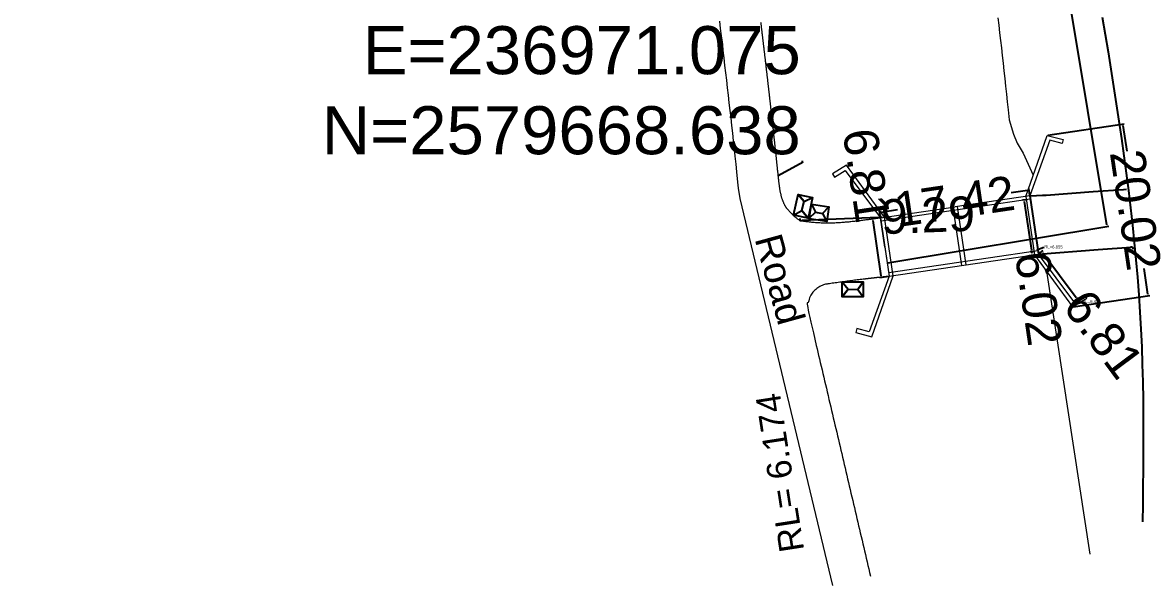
# Model space of a CAD drawing. Header units: millimetres. Extents: x 234588 to 238075, y 2578744 to 2579543.
# Drawn here: x 234842.9 to 234973.2, y 2578744.4 to 2578809.3 of the extents above; entities that cross this region are included whole.
import ezdxf

# ---------------------------------------------------------------- set-up
doc = ezdxf.new("R2010")
doc.units = ezdxf.units.MM
doc.header["$MEASUREMENT"] = 0
doc.header["$PDMODE"] = 98
doc.header["$PDSIZE"] = 0.5
for name, color, linetype in [('Boundary', 6, 'Continuous'), ('COORDINATES', 7, 'Continuous'), ('Features', 5, 'Continuous'), ('Points-NUM', 4, 'Continuous'), ('RL', 7, 'Continuous'), ('Void', 2, 'Continuous')]:
    doc.layers.add(name, color=color, linetype=linetype)
doc.layers.add('EP', color=1, linetype='Continuous', lineweight=30)
doc.styles.get("Standard").update_dxf_attribs({"font": 'arial.ttf'})
doc.dimstyles.get("Standard").update_dxf_attribs({"dimtxt": 4, "dimasz": 0.18, "dimexe": 0.18, "dimexo": 0.0625, "dimgap": 0.09, "dimtad": 0, "dimzin": 0, "dimdsep": 46, "dimtxsty": 'Standard', "dimcen": 0.09, "dimadec": 0, "dimazin": 0, "dimtfac": 1, "dimtofl": 0, "dimtmove": 0, "dimatfit": 3, "dimfxl": 1, "dimtolj": 1, "dimtzin": 0, "dimarcsym": 0})

# ---------------------------------------------------------------- blocks, each defined once
blk = doc.blocks.new('*D17')
at = {"layer": 'Defpoints', "color": 0}
for p in [(234959.16, 2578790), (234959.26, 2578789.35), (234942.02, 2578786.79)]:
    blk.add_point(p, dxfattribs=at)
at = {"layer": 'EP', "color": 0, "lineweight": -2}
for p, q in [((234959.25, 2578789.41), (234959.14, 2578790.18)), ((234958.99, 2578789.97), (234957.1, 2578789.69)), ((234942.02, 2578786.85), (234941.9, 2578787.62)), ((234942.11, 2578787.47), (234943.99, 2578787.75))]:
    blk.add_line(p, q, dxfattribs=at)
at = {"layer": 'EP', "color": 0}
for points in [[(234958.98, 2578790), (234958.99, 2578789.94), (234959.16, 2578790)], [(234942.1, 2578787.5), (234942.11, 2578787.44), (234941.93, 2578787.44)]]:
    blk.add_solid(points, dxfattribs=at)
at = {"layer": 'EP', "color": 0, "lineweight": 0, "insert": (234950.55, 2578788.72), "char_height": 4, "attachment_point": 5, "rotation": 8.4428}
blk.add_mtext('\\A1;17.42', dxfattribs=at)
blk = doc.blocks.new('*D14')
at = {"layer": 'Defpoints', "color": 0}
for p in [(234958.85, 2578788.88), (234959.47, 2578782.89), (234959.73, 2578782.93)]:
    blk.add_point(p, dxfattribs=at)
at = {"layer": 'EP', "color": 0, "lineweight": -2}
for p, q in [((234958.79, 2578788.88), (234958.4, 2578788.82)), ((234958.61, 2578788.67), (234959.44, 2578783.07)), ((234959.67, 2578782.92), (234959.29, 2578782.86)), ((234959.47, 2578782.89), (234959.49, 2578782.71))]:
    blk.add_line(p, q, dxfattribs=at)
at = {"layer": 'EP', "color": 0}
for points in [[(234958.64, 2578788.67), (234958.58, 2578788.66), (234958.58, 2578788.85)], [(234959.47, 2578783.07), (234959.41, 2578783.06), (234959.47, 2578782.89)]]:
    blk.add_solid(points, dxfattribs=at)
at = {"layer": 'EP', "color": 0, "lineweight": 0, "insert": (234960.27, 2578777.49), "char_height": 4, "attachment_point": 5, "rotation": 278.4428}
blk.add_mtext('\\A1;6.02', dxfattribs=at)
blk = doc.blocks.new('*D15')
at = {"layer": 'Defpoints', "color": 0}
for p in [(234960.26, 2578782.61), (234964.33, 2578777.15), (234964.74, 2578777.45)]:
    blk.add_point(p, dxfattribs=at)
at = {"layer": 'Features', "color": 0, "lineweight": -2}
for p, q in [((234960.31, 2578782.65), (234960.81, 2578783.02)), ((234960.77, 2578782.77), (234964.63, 2578777.6)), ((234964.38, 2578777.19), (234964.88, 2578777.56)), ((234964.74, 2578777.45), (234964.85, 2578777.31))]:
    blk.add_line(p, q, dxfattribs=at)
at = {"layer": 'Features', "color": 0}
for points in [[(234960.8, 2578782.79), (234960.75, 2578782.75), (234960.67, 2578782.91)], [(234964.66, 2578777.62), (234964.61, 2578777.58), (234964.74, 2578777.45)]]:
    blk.add_solid(points, dxfattribs=at)
at = {"layer": 'Features', "color": 0, "insert": (234967.78, 2578773.37), "char_height": 4, "attachment_point": 5, "rotation": 306.7341}
blk.add_mtext('\\A1;6.81', dxfattribs=at)
blk = doc.blocks.new('*D16')
at = {"layer": 'Defpoints', "color": 0}
for p in [(234932.74, 2578786.44), (234942.02, 2578786.88), (234942.02, 2578786.79)]:
    blk.add_point(p, dxfattribs=at)
at = {"layer": 'Features', "color": 0, "lineweight": -2}
for p, q in [((234932.74, 2578786.5), (234932.73, 2578786.71)), ((234932.92, 2578786.54), (234941.84, 2578786.87)), ((234942.02, 2578786.85), (234942.01, 2578787.06)), ((234942.02, 2578786.88), (234942.2, 2578786.89))]:
    blk.add_line(p, q, dxfattribs=at)
at = {"layer": 'Features', "color": 0}
for points in [[(234932.91, 2578786.57), (234932.92, 2578786.51), (234932.74, 2578786.53)], [(234941.84, 2578786.9), (234941.84, 2578786.84), (234942.02, 2578786.88)]]:
    blk.add_solid(points, dxfattribs=at)
at = {"layer": 'Features', "color": 0, "insert": (234947.49, 2578787.09), "char_height": 4, "attachment_point": 5, "rotation": 2.1708}
blk.add_mtext('\\A1;9.29', dxfattribs=at)
blk = doc.blocks.new('*D20')
at = {"layer": 'Defpoints', "color": 0}
for p in [(234941.12, 2578786.65), (234942.02, 2578786.79), (234943.02, 2578780.05)]:
    blk.add_point(p, dxfattribs=at)
at = {"layer": 'EP', "color": 0, "lineweight": -2}
for p, q in [((234941.96, 2578786.78), (234940.94, 2578786.63)), ((234941.12, 2578786.65), (234941.1, 2578786.83)), ((234942.1, 2578780.09), (234941.15, 2578786.48)), ((234942.96, 2578780.04), (234941.94, 2578779.89))]:
    blk.add_line(p, q, dxfattribs=at)
at = {"layer": 'EP', "color": 0}
for points in [[(234941.18, 2578786.48), (234941.12, 2578786.47), (234941.12, 2578786.65)], [(234942.13, 2578780.1), (234942.07, 2578780.09), (234942.12, 2578779.92)]]:
    blk.add_solid(points, dxfattribs=at)
at = {"layer": 'EP', "color": 0, "lineweight": 0, "insert": (234940.38, 2578791.69), "char_height": 4, "attachment_point": 5, "rotation": 278.4428}
blk.add_mtext('\\A1;6.81', dxfattribs=at)
blk = doc.blocks.new('*D24')
at = {"layer": 'Defpoints', "color": 0}
for p in [(234842.91, 2579383.19), (234968.2, 2578785.8), (234942.8, 2578781.58)]:
    blk.add_point(p, dxfattribs=at)
at = {"layer": 'Points-NUM', "color": 0, "lineweight": -2}
for p, q in [((234842.97, 2579383.2), (234868.49, 2579387.44)), ((234868.34, 2579387.23), (234917.21, 2579092.93)), ((234968.17, 2578785.98), (234919.97, 2579076.32)), ((234942.86, 2578781.59), (234968.38, 2578785.83))]:
    blk.add_line(p, q, dxfattribs=at)
at = {"layer": 'Points-NUM', "color": 0}
for points in [[(234868.37, 2579387.24), (234868.32, 2579387.23), (234868.32, 2579387.41)], [(234968.2, 2578785.98), (234968.14, 2578785.97), (234968.2, 2578785.8)]]:
    blk.add_solid(points, dxfattribs=at)
at = {"layer": 'Points-NUM', "color": 0, "insert": (234918.59, 2579084.63), "char_height": 4, "attachment_point": 5, "rotation": 279.4271}
blk.add_mtext('\\A1;609.85', dxfattribs=at)
blk = doc.blocks.new('*D25')
at = {"layer": 'Defpoints', "color": 0}
for p in [(234961.27, 2578796.32), (234972.94, 2578777.81), (234964.21, 2578776.52)]:
    blk.add_point(p, dxfattribs=at)
at = {"layer": 'Points-NUM', "color": 0, "lineweight": -2}
for p, q in [((234961.33, 2578796.33), (234970.17, 2578797.64)), ((234970.02, 2578797.44), (234970.46, 2578794.49)), ((234972.91, 2578777.99), (234972.47, 2578780.94)), ((234964.27, 2578776.53), (234973.11, 2578777.84))]:
    blk.add_line(p, q, dxfattribs=at)
at = {"layer": 'Points-NUM', "color": 0}
for points in [[(234970.05, 2578797.44), (234969.99, 2578797.43), (234970, 2578797.62)], [(234972.94, 2578778), (234972.88, 2578777.99), (234972.94, 2578777.81)]]:
    blk.add_solid(points, dxfattribs=at)
at = {"layer": 'Points-NUM', "color": 0, "insert": (234971.47, 2578787.72), "char_height": 4, "attachment_point": 5, "rotation": 278.4428}
blk.add_mtext('\\A1;20.02', dxfattribs=at)

msp = doc.modelspace()

# ---------------------------------------------------------------- linework, layer by layer
at = {"layer": 'Boundary', "lineweight": 20}
for points in [[(234955.578, 2578809.891), (234955.678, 2578809.023), (234955.778, 2578808.153), (234955.877, 2578807.28), (234955.976, 2578806.405), (234956.074, 2578805.526), (234956.172, 2578804.644), (234956.27, 2578803.76), (234956.367, 2578802.871), (234956.464, 2578801.98), (234956.56, 2578801.085), (234956.656, 2578800.186), (234956.752, 2578799.283), (234956.876, 2578798.096), (234957.363, 2578796.441), (234957.783, 2578795.415), (234958.494, 2578794.258), (234959.653, 2578791.726)], [(234923.4, 2578809.505), (234923.503, 2578808.657), (234923.605, 2578807.808), (234923.707, 2578806.957), (234923.809, 2578806.104), (234923.91, 2578805.249), (234924.011, 2578804.393), (234924.112, 2578803.534), (234924.212, 2578802.672), (234924.311, 2578801.809), (234924.411, 2578800.942), (234924.509, 2578800.073), (234924.608, 2578799.202), (234924.706, 2578798.327), (234924.803, 2578797.449), (234924.9, 2578796.568), (234924.997, 2578795.684), (234925.093, 2578794.797), (234925.189, 2578793.906), (234925.285, 2578793.011), (234925.38, 2578792.115), (234925.505, 2578790.923), (234925.582, 2578790.207), (234925.784, 2578789.022), (234936.466, 2578744.368)], [(234942.025, 2578786.788), (234941.893, 2578786.769), (234941.762, 2578786.751), (234941.631, 2578786.732), (234941.499, 2578786.714), (234941.368, 2578786.695), (234941.237, 2578786.677), (234941.105, 2578786.658), (234940.974, 2578786.64), (234940.842, 2578786.622), (234940.711, 2578786.604), (234940.579, 2578786.586), (234940.448, 2578786.568), (234940.316, 2578786.551), (234940.185, 2578786.534), (234940.053, 2578786.516), (234939.921, 2578786.5), (234939.789, 2578786.483), (234939.658, 2578786.466), (234939.526, 2578786.45), (234939.394, 2578786.434), (234939.262, 2578786.419), (234939.13, 2578786.403), (234938.998, 2578786.388), (234938.866, 2578786.374), (234938.734, 2578786.359), (234938.601, 2578786.345), (234938.469, 2578786.332), (234938.337, 2578786.318), (234938.204, 2578786.306), (234938.072, 2578786.293), (234937.939, 2578786.281), (234937.806, 2578786.27), (234937.674, 2578786.259), (234937.541, 2578786.249), (234937.408, 2578786.24), (234937.276, 2578786.231), (234937.143, 2578786.223), (234937.01, 2578786.215), (234936.877, 2578786.208), (234936.744, 2578786.202), (234936.612, 2578786.197), (234936.479, 2578786.192), (234936.346, 2578786.189), (234936.213, 2578786.186), (234936.08, 2578786.184), (234935.948, 2578786.183), (234935.815, 2578786.183), (234935.682, 2578786.184), (234935.55, 2578786.186), (234935.417, 2578786.189), (234935.285, 2578786.193), (234935.152, 2578786.198), (234935.02, 2578786.204), (234934.887, 2578786.212), (234934.755, 2578786.22), (234934.623, 2578786.23), (234934.49, 2578786.24), (234934.358, 2578786.251), (234934.226, 2578786.263), (234934.094, 2578786.276), (234933.962, 2578786.29), (234933.83, 2578786.304), (234933.698, 2578786.319), (234933.566, 2578786.334), (234933.434, 2578786.35), (234933.302, 2578786.366), (234933.17, 2578786.382), (234933.038, 2578786.398), (234932.906, 2578786.415), (234932.774, 2578786.432), (234932.696, 2578786.47), (234932.638, 2578786.516), (234932.579, 2578786.562), (234932.521, 2578786.608), (234932.462, 2578786.654), (234932.404, 2578786.701), (234932.345, 2578786.747), (234932.287, 2578786.793), (234932.228, 2578786.839), (234932.17, 2578786.885), (234932.111, 2578786.931), (234932.053, 2578786.978), (234931.983, 2578787.047), (234931.911, 2578787.122), (234931.839, 2578787.197), (234931.767, 2578787.272), (234931.695, 2578787.347), (234931.623, 2578787.422), (234931.55, 2578787.497), (234931.478, 2578787.572), (234931.406, 2578787.647), (234931.334, 2578787.722), (234931.262, 2578787.797), (234931.19, 2578787.873), (234931.163, 2578787.91), (234931.143, 2578787.943), (234931.123, 2578787.975), (234931.103, 2578788.008), (234931.083, 2578788.04), (234931.063, 2578788.073), (234931.044, 2578788.105), (234931.024, 2578788.137), (234931.004, 2578788.17), (234930.984, 2578788.202), (234930.964, 2578788.235), (234930.944, 2578788.267), (234930.918, 2578788.331), (234930.891, 2578788.396), (234930.865, 2578788.462), (234930.838, 2578788.527), (234930.811, 2578788.593), (234930.785, 2578788.658), (234930.758, 2578788.724), (234930.732, 2578788.789), (234930.705, 2578788.855), (234930.678, 2578788.92), (234930.652, 2578788.986), (234930.625, 2578789.052), (234930.609, 2578789.123), (234930.592, 2578789.194), (234930.575, 2578789.266), (234930.558, 2578789.337), (234930.541, 2578789.409), (234930.525, 2578789.48), (234930.508, 2578789.551), (234930.491, 2578789.623), (234930.474, 2578789.694), (234930.457, 2578789.766), (234930.441, 2578789.837), (234930.424, 2578789.909), (234930.414, 2578789.984), (234930.403, 2578790.058), (234930.392, 2578790.133), (234930.382, 2578790.208), (234930.371, 2578790.283), (234930.36, 2578790.358), (234930.35, 2578790.433), (234930.339, 2578790.508), (234930.328, 2578790.583), (234930.318, 2578790.658), (234930.307, 2578790.733), (234930.297, 2578790.805), (234930.291, 2578790.857), (234930.286, 2578790.91), (234930.28, 2578790.963), (234930.274, 2578791.015), (234930.269, 2578791.068), (234930.263, 2578791.121), (234930.257, 2578791.173), (234930.252, 2578791.226), (234930.246, 2578791.279), (234930.24, 2578791.332), (234930.234, 2578791.384), (234930.228, 2578791.447), (234930.217, 2578791.546), (234930.207, 2578791.646), (234930.196, 2578791.745), (234930.186, 2578791.845), (234930.176, 2578791.944), (234930.165, 2578792.044), (234930.155, 2578792.143), (234930.144, 2578792.243), (234930.134, 2578792.342), (234930.123, 2578792.442), (234930.113, 2578792.541), (234930.103, 2578792.634), (234930.095, 2578792.71), (234930.087, 2578792.786), (234930.079, 2578792.861), (234930.071, 2578792.937), (234930.063, 2578793.012), (234930.055, 2578793.088), (234930.047, 2578793.164), (234930.039, 2578793.239), (234930.031, 2578793.315), (234930.023, 2578793.391), (234930.015, 2578793.466), (234930.007, 2578793.542), (234929.999, 2578793.617), (234929.991, 2578793.693), (234929.983, 2578793.768), (234929.975, 2578793.843), (234929.967, 2578793.919), (234929.959, 2578793.994), (234929.951, 2578794.069), (234929.943, 2578794.145), (234929.935, 2578794.22), (234929.927, 2578794.295), (234929.919, 2578794.371), (234929.911, 2578794.446), (234929.903, 2578794.521), (234929.894, 2578794.596), (234929.886, 2578794.671), (234929.878, 2578794.746), (234929.87, 2578794.821), (234929.862, 2578794.896), (234929.854, 2578794.971), (234929.846, 2578795.046), (234929.838, 2578795.121), (234929.83, 2578795.196), (234929.822, 2578795.271), (234929.814, 2578795.346), (234929.806, 2578795.421), (234929.797, 2578795.496), (234929.789, 2578795.57), (234929.781, 2578795.645), (234929.773, 2578795.72), (234929.765, 2578795.795), (234929.757, 2578795.869), (234929.749, 2578795.944), (234929.741, 2578796.019), (234929.733, 2578796.093), (234929.724, 2578796.168), (234929.716, 2578796.243), (234929.708, 2578796.317), (234929.7, 2578796.392), (234929.692, 2578796.466), (234929.684, 2578796.541), (234929.676, 2578796.615), (234929.667, 2578796.689), (234929.659, 2578796.764), (234929.651, 2578796.838), (234929.643, 2578796.913), (234929.635, 2578796.987), (234929.627, 2578797.062), (234929.619, 2578797.136), (234929.61, 2578797.21), (234929.602, 2578797.284), (234929.594, 2578797.358), (234929.586, 2578797.433), (234929.578, 2578797.507), (234929.569, 2578797.581), (234929.561, 2578797.655), (234929.553, 2578797.729), (234929.545, 2578797.803), (234929.537, 2578797.878), (234929.529, 2578797.952), (234929.52, 2578798.026), (234929.512, 2578798.1), (234929.504, 2578798.173), (234929.496, 2578798.247), (234929.488, 2578798.321), (234929.479, 2578798.395), (234929.471, 2578798.469), (234929.463, 2578798.543), (234929.455, 2578798.617), (234929.446, 2578798.691), (234929.438, 2578798.765), (234929.43, 2578798.838), (234929.422, 2578798.912), (234929.414, 2578798.986), (234929.405, 2578799.059), (234929.397, 2578799.133), (234929.389, 2578799.207), (234929.381, 2578799.28), (234929.372, 2578799.354), (234929.364, 2578799.428), (234929.356, 2578799.501), (234929.348, 2578799.575), (234929.339, 2578799.649), (234929.331, 2578799.722), (234929.323, 2578799.796), (234929.315, 2578799.869), (234929.306, 2578799.942), (234929.298, 2578800.016), (234929.29, 2578800.089), (234929.281, 2578800.163), (234929.273, 2578800.236), (234929.265, 2578800.309), (234929.257, 2578800.383), (234929.248, 2578800.456), (234929.24, 2578800.53), (234929.232, 2578800.603), (234929.223, 2578800.676), (234929.215, 2578800.749), (234929.207, 2578800.822), (234929.198, 2578800.896), (234929.19, 2578800.969), (234929.182, 2578801.042), (234929.174, 2578801.115), (234929.165, 2578801.188), (234929.157, 2578801.261), (234929.149, 2578801.334), (234929.14, 2578801.408), (234929.132, 2578801.481), (234929.124, 2578801.554), (234929.115, 2578801.627), (234929.107, 2578801.7), (234929.099, 2578801.772), (234929.09, 2578801.845), (234929.082, 2578801.918), (234929.074, 2578801.991), (234929.065, 2578802.064), (234929.057, 2578802.137), (234929.048, 2578802.21), (234929.04, 2578802.283), (234929.032, 2578802.356), (234929.023, 2578802.429), (234929.015, 2578802.501), (234929.007, 2578802.574), (234928.998, 2578802.647), (234928.99, 2578802.719), (234928.981, 2578802.792), (234928.973, 2578802.865), (234928.965, 2578802.938), (234928.956, 2578803.01), (234928.948, 2578803.083), (234928.94, 2578803.156), (234928.931, 2578803.228), (234928.923, 2578803.301), (234928.914, 2578803.373), (234928.906, 2578803.446), (234928.897, 2578803.518), (234928.889, 2578803.591), (234928.881, 2578803.663), (234928.872, 2578803.736), (234928.864, 2578803.808), (234928.855, 2578803.881), (234928.847, 2578803.953), (234928.839, 2578804.026), (234928.83, 2578804.098), (234928.822, 2578804.171), (234928.813, 2578804.243), (234928.805, 2578804.315), (234928.796, 2578804.388), (234928.788, 2578804.46), (234928.779, 2578804.532), (234928.771, 2578804.604), (234928.762, 2578804.677), (234928.754, 2578804.749), (234928.746, 2578804.821), (234928.737, 2578804.894), (234928.729, 2578804.966), (234928.72, 2578805.038), (234928.712, 2578805.11), (234928.703, 2578805.182), (234928.695, 2578805.254), (234928.686, 2578805.327), (234928.678, 2578805.399), (234928.669, 2578805.471), (234928.661, 2578805.543), (234928.652, 2578805.615), (234928.644, 2578805.687), (234928.635, 2578805.759), (234928.627, 2578805.831), (234928.618, 2578805.903), (234928.61, 2578805.975), (234928.601, 2578806.047), (234928.593, 2578806.119), (234928.584, 2578806.191), (234928.576, 2578806.263), (234928.567, 2578806.335), (234928.559, 2578806.407), (234928.55, 2578806.479), (234928.541, 2578806.551), (234928.533, 2578806.623), (234928.524, 2578806.695), (234928.516, 2578806.766), (234928.507, 2578806.838), (234928.499, 2578806.91), (234928.49, 2578806.982), (234928.482, 2578807.053), (234928.473, 2578807.125), (234928.464, 2578807.197), (234928.456, 2578807.269), (234928.447, 2578807.341), (234928.439, 2578807.412), (234928.43, 2578807.484), (234928.422, 2578807.556), (234928.413, 2578807.627), (234928.404, 2578807.699), (234928.396, 2578807.771), (234928.387, 2578807.842), (234928.379, 2578807.914), (234928.37, 2578807.986), (234928.361, 2578808.057), (234928.353, 2578808.129), (234928.344, 2578808.2), (234928.336, 2578808.272), (234928.327, 2578808.344), (234928.318, 2578808.415), (234928.31, 2578808.487), (234928.301, 2578808.558), (234928.293, 2578808.63), (234928.284, 2578808.701), (234928.275, 2578808.773), (234928.267, 2578808.844), (234928.258, 2578808.915), (234928.249, 2578808.987), (234928.241, 2578809.058), (234928.232, 2578809.13), (234928.223, 2578809.201), (234928.215, 2578809.273), (234928.206, 2578809.344)], [(234961.174, 2578780.655), (234966.207, 2578747.992)]]:
    msp.add_lwpolyline(points, dxfattribs=at)
at = {"layer": 'Boundary', "elevation": -8.763}
msp.add_lwpolyline([(234967.638, 2578809.945), (234967.972, 2578807.949), (234968.302, 2578805.952), (234968.626, 2578803.955), (234968.944, 2578801.958), (234969.254, 2578799.96), (234969.555, 2578797.962), (234969.847, 2578795.962), (234970.128, 2578793.962), (234970.396, 2578791.962), (234970.652, 2578789.96), (234970.894, 2578787.957), (234971.12, 2578785.954), (234971.33, 2578783.949), (234971.523, 2578781.943), (234971.697, 2578779.935), (234971.852, 2578777.927), (234971.986, 2578775.917), (234972.097, 2578773.935), (234972.188, 2578771.892), (234972.257, 2578769.877), (234972.308, 2578767.861), (234972.342, 2578765.844), (234972.361, 2578763.826), (234972.368, 2578761.807), (234972.365, 2578759.788), (234972.353, 2578757.767), (234972.336, 2578755.747), (234972.314, 2578753.726), (234972.29, 2578751.705)], dxfattribs=at)
at = {"layer": 'Boundary'}
for points in [[(234959.26, 2578789.346), (234960.039, 2578789.381), (234960.729, 2578789.398), (234961.15, 2578789.421), (234966.576, 2578789.834), (234970.072, 2578790.064), (234970.419, 2578790.102)], [(234960.26, 2578782.609), (234967.155, 2578783.158), (234970.967, 2578783.43)]]:
    msp.add_lwpolyline(points, dxfattribs=at)
msp.add_arc((234970.956, 2578783.178), 0.252, 1.06579, 100.60047, dxfattribs=at)
at = {"layer": 'Boundary', "lineweight": 20}
msp.add_rational_spline([(234943.025, 2578780.051), (234941.813, 2578779.918), (234939.376, 2578779.651), (234936.947, 2578779.313), (234935.726, 2578779.143), (234934.321, 2578778.838), (234933.476, 2578777.676), (234933.618, 2578776.246), (234936.031, 2578765.975), (234938.444, 2578755.705), (234940.856, 2578745.434)], [1, 1, 1, 1, 1, 0.830826694481, 0.830826694481, 1, 1, 1, 1], degree=3, knots=[0, 0, 0, 0, 2.3082429, 4.6436791, 4.6436791, 4.6436791, 6.1004803, 6.1004803, 6.1004803, 7.1004803, 7.1004803, 7.1004803, 7.1004803], dxfattribs=at)
at = {"layer": 'Points-NUM', "elevation": 10.507}
msp.add_lwpolyline([(234931.969, 2578787.117), (234932.486, 2578789.503), (234934.161, 2578789.14), (234933.644, 2578786.754)], close=True, dxfattribs=at)
msp.add_lwpolyline([(234931.969, 2578787.117), (234932.945, 2578787.63), (234933.644, 2578786.754), (234932.945, 2578787.63), (234933.189, 2578788.696), (234932.486, 2578789.503), (234933.189, 2578788.696), (234934.161, 2578789.14)], dxfattribs=at)
at = {"layer": 'Points-NUM'}
for points in [[(234934.028, 2578788.363), (234936.061, 2578788.068), (234935.807, 2578786.373), (234933.773, 2578786.668)], [(234937.581, 2578779.399), (234940.022, 2578779.399), (234940.022, 2578777.685), (234937.581, 2578777.685)]]:
    msp.add_lwpolyline(points, close=True, dxfattribs=at)
for points in [[(234934.097, 2578788.303), (234934.518, 2578787.441), (234933.785, 2578786.75), (234934.518, 2578787.441), (234935.301, 2578787.314), (234936.061, 2578788.068), (234935.301, 2578787.314), (234935.807, 2578786.373)], [(234937.581, 2578779.399), (234938.289, 2578778.553), (234937.581, 2578777.685), (234938.289, 2578778.553), (234939.382, 2578778.541), (234940.022, 2578779.399), (234939.382, 2578778.541), (234940.022, 2578777.685)]]:
    msp.add_lwpolyline(points, dxfattribs=at)
at = {"layer": 'Void', "lineweight": 0}
for p, q in [((234959.318, 2578788.954), (234942.083, 2578786.396)), ((234942.025, 2578786.788), (234943.025, 2578780.051)), ((234960.202, 2578783), (234942.967, 2578780.442))]:
    msp.add_line(p, q, dxfattribs=at)
at = {"layer": 'Void'}
msp.add_line((234959.26, 2578789.346), (234960.26, 2578782.609), dxfattribs=at)
at = {"layer": 'Void', "lineweight": 0}
for points in [[(234958.79, 2578789.276), (234961.273, 2578796.321), (234963.111, 2578795.846), (234962.992, 2578795.386), (234961.573, 2578795.753), (234959.26, 2578789.346)], [(234943.025, 2578780.051), (234940.712, 2578773.644), (234939.293, 2578774.011), (234939.174, 2578773.551), (234941.012, 2578773.075), (234943.495, 2578780.12), (234942.495, 2578786.858), (234938.073, 2578792.878), (234936.452, 2578791.889), (234936.7, 2578791.483), (234937.951, 2578792.247), (234942.025, 2578786.788)], [(234959.76, 2578785.977), (234959.26, 2578789.346), (234950.642, 2578788.067)], [(234958.79, 2578789.276), (234959.79, 2578782.539), (234964.212, 2578776.519), (234965.832, 2578777.508), (234965.585, 2578777.914), (234964.334, 2578777.15), (234960.26, 2578782.609)], [(234942.525, 2578783.419), (234942.025, 2578786.788), (234950.642, 2578788.067)], [(234951.407, 2578781.295), (234950.407, 2578788.032)], [(234950.877, 2578788.102), (234951.877, 2578781.365)], [(234942.525, 2578783.419), (234943.025, 2578780.051), (234951.642, 2578781.33), (234960.26, 2578782.609), (234959.76, 2578785.977)]]:
    msp.add_lwpolyline(points, dxfattribs=at)

# ---------------------------------------------------------------- texts
at = {"layer": 'COORDINATES', "insert": (234932.8, 2578794.061), "char_height": 5.544, "attachment_point": 9}
msp.add_mtext('\\A1;E=236971.075\\PN=2579668.638', dxfattribs=at)
at = {"layer": 'EP', "insert": (234930.513, 2578785.234), "char_height": 3.168, "attachment_point": 1, "rotation": 285.3624}
msp.add_mtext_dynamic_manual_height_columns('Road', width=9.69937, gutter_width=1, heights=[0], dxfattribs=at).dxf.set("width", 15.3638)
at = {"layer": 'RL'}
msp.add_text('RL= 6.174', height=2.8512, rotation=98.81915, dxfattribs=at).set_placement((234933.21, 2578748.439))
at = {"layer": 'RL', "char_height": 0.3485, "attachment_point": 1}
for s, insert in [('RL=6.855', (234960.931, 2578783.621)), ('RL=5.436', (234965.332, 2578777.317))]:
    msp.add_mtext_dynamic_manual_height_columns(s, width=1.28983, gutter_width=1.1, heights=[0], dxfattribs=dict(at, insert=insert)).dxf.set("width", 2.04309)

# ---------------------------------------------------------------- dimensions: what is measured, and where the dimension line sits
at = {"layer": 'EP', "lineweight": 0}
for p1, p2, distance, picture, middle in [((234943.025, 2578780.051), (234942.025, 2578786.788), 0.912, '*D20', (234940.376, 2578791.689)), ((234942.025, 2578786.788), (234959.26, 2578789.346), 0.659, '*D17', (234950.545, 2578788.719)), ((234958.848, 2578788.885), (234959.732, 2578782.931), -0.268, '*D14', (234960.267, 2578777.495))]:
    dim = msp.add_aligned_dim(p1=p1, p2=p2, distance=distance, dimstyle='Standard', dxfattribs=at)
    dim.commit()
    dim.dimension.update_dxf_attribs({"geometry": picture, "text_midpoint": middle})
at = {"layer": 'Features'}
for p1, p2, distance, picture, middle in [((234932.739, 2578786.436), (234942.025, 2578786.788), 0.094, '*D16', (234947.486, 2578787.089)), ((234960.26, 2578782.609), (234964.334, 2578777.15), 0.507, '*D15', (234967.784, 2578773.374))]:
    dim = msp.add_aligned_dim(p1=p1, p2=p2, distance=distance, dimstyle='Standard', dxfattribs=at)
    dim.commit()
    dim.dimension.update_dxf_attribs({"geometry": picture, "text_midpoint": middle})
at = {"layer": 'Points-NUM'}
dim = msp.add_linear_dim(base=(234968.204, 2578785.8), p1=(234842.909, 2579383.192), p2=(234942.797, 2578781.582), angle=279.42713, dimstyle='Standard', dxfattribs=at)
dim.commit()
dim.dimension.update_dxf_attribs({"geometry": '*D24', "text_midpoint": (234918.588, 2579084.627), "dimtype": 161})
dim = msp.add_aligned_dim(p1=(234961.273, 2578796.321), p2=(234964.212, 2578776.519), distance=8.82, dimstyle='Standard', dxfattribs=at)
dim.commit()
dim.dimension.update_dxf_attribs({"geometry": '*D25', "text_midpoint": (234971.466, 2578787.715)})

# ---------------------------------------------------------------- leaders
at = {"layer": 'COORDINATES', "annotation_type": 0, "has_hookline": 1, "hookline_direction": 1, "text_width": 54.411}
msp.add_leader([(234930.202, 2578791.696), (234933.07, 2578793.269), (234932.89, 2578793.269)], dimstyle='Standard', override={"dimgap": 0.09, "dimtad": 0}, dxfattribs=at)
at = {"layer": 'COORDINATES'}
for points in [[(234960.069, 2578783.087), (234960.892, 2578783.4)], [(234964.469, 2578776.783), (234965.292, 2578777.096)]]:
    msp.add_leader(points, dimstyle='Standard', override={"dimgap": 0.09, "dimtad": 0}, dxfattribs=at)

doc.saveas('drawing.dxf')
